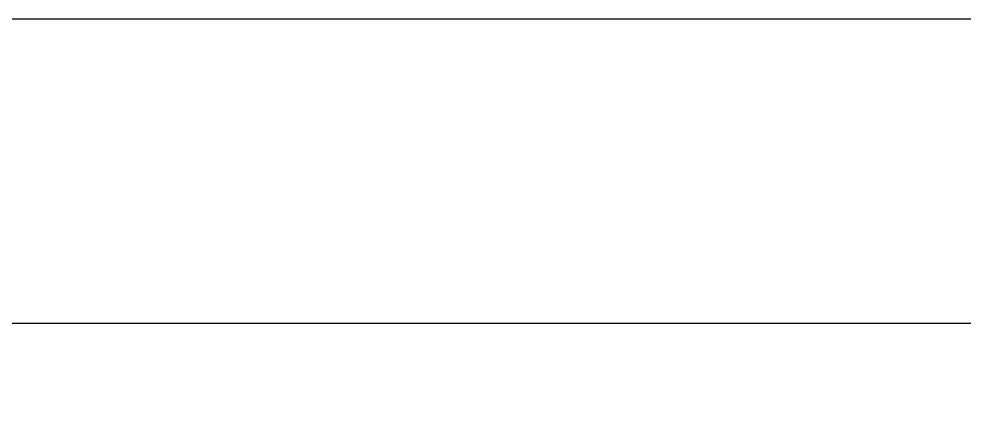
# Model space of a CAD drawing. Header units: millimetres. Extents: x 91591 to 1353697, y 75729 to 160586.
# Drawn here: x 1108354 to 1122511, y 154841 to 160586 of the extents above; entities that cross this region are included whole.
import ezdxf

# ---------------------------------------------------------------- set-up
doc = ezdxf.new("R2010")
doc.units = ezdxf.units.MM

# ---------------------------------------------------------------- blocks, each defined once
blk = doc.blocks.new('zw$9A02')
blk.add_lwpolyline([(0, -63642.85714285681), (0, 0), (90000.00000000012, 0), (90000.00000000012, -63642.85714285681)], close=True)
at = {"color": 4}
blk.add_lwpolyline([(3810.449194765185, -61579.40302305109), (85730.9760699867, -61579.40302305109), (85730.9760699867, -3425.293628775515), (3810.449194765185, -3425.293628775515)], close=True, dxfattribs=at)

msp = doc.modelspace()

# ---------------------------------------------------------------- block references
at = {"xscale": 1.333333333333333, "yscale": 1.333333333333333, "zscale": 1.333333333333333}
msp.add_blockref('zw$9A02', (1051590.791211006, 160586.4351009586), dxfattribs=at)

doc.saveas('drawing.dxf')
